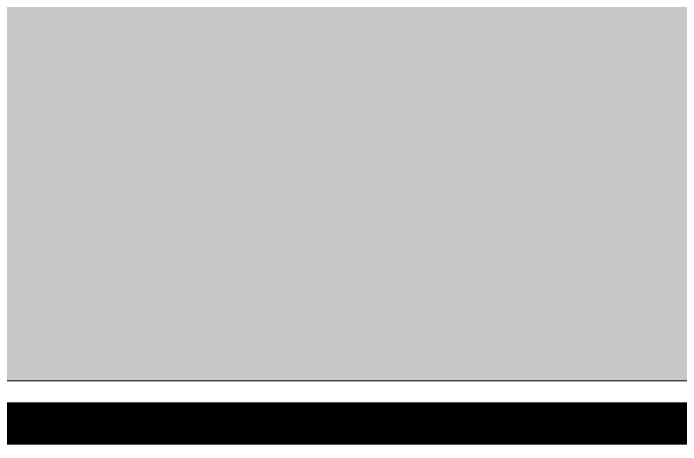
# Model space of a CAD drawing. Header units: millimetres. Extents: x 615730 to 2792744, y 139412 to 597571.
# Drawn here: x 807631 to 808421, y 290069 to 290580 of the extents above; entities that cross this region are included whole.
import ezdxf

# ---------------------------------------------------------------- set-up
doc = ezdxf.new("R2010")
doc.units = ezdxf.units.MM
doc.header["$MEASUREMENT"] = 0
doc.linetypes.add('DASHDOT', pattern=[1, 0.5, -0.25, 0, -0.25])
for name, color, linetype, lineweight in [('5-020', 5, 'Continuous', 15), ('thay', 7, 'Continuous', 15), ('TIM TRUC', 149, 'DASHDOT', 9), ('VLIEU', 250, 'Continuous', 9)]:
    doc.layers.add(name, color=color, linetype=linetype, lineweight=lineweight)

msp = doc.modelspace()

# ---------------------------------------------------------------- hatches: boundary and pattern name
at = {"layer": 'VLIEU', "ltscale": 10}
h = msp.add_hatch(dxfattribs=at)
h.set_pattern_fill('AR-CONC', color=256, scale=50, style=0)
h.set_pattern_definition([(50, (135388.97, 2621.7), (358.63009, -31.37607), [37.5, -412.5]), (355, (135388.97, 2621.7), (-69.37567, 376.09607), [30, -330]), (100.4514, (135418.85, 2619.07), (289.25469, 344.71977), [31.8701, -350.57106]), (46.1842, (135388.97, 2721.7), (533.62052, -82.7595), [56.25, -618.75]), (96.6356, (135433.44, 2714.8), (467.33135, 487.05894), [47.80514, -525.8565]), (351.1842, (135388.97, 2721.7), (467.33097, 487.0593), [45, -495]), (21, (135438.97, 2696.7), (298.45353, -201.30945), [37.5, -412.5]), (326, (135438.97, 2696.7), (121.65767, 362.57502), [30, -330]), (71.4514, (135463.84, 2679.9), (420.11131, 161.26525), [31.8701, -350.57106]), (37.5, (135388.97, 2621.69), (6.079928, 166.446927), [0, -326, 0, -335, 0, -331.25]), (7.5, (135388.97, 2621.69), (131.53477, 197.205856), [0, -191, 0, -318.5, 0, -126.25]), (327.5, (135277.47, 2621.69), (266.911218, -11.277436), [0, -125, 0, -390, 0, -517.5]), (317.5, (135227.47, 2621.69), (291.593085, 50.05249), [0, -162.5, 0, -259, 0, -367.5])])
h.paths.add_polyline_path([(802545.81, 290144.95), (802545.81, 290294.95), (802845.81, 290294.95), (802845.81, 290444.95), (803145.81, 290444.95), (803145.81, 290594.95), (810645.27, 290594.95), (810645.27, 290744.95), (822945.59, 290744.95), (822945.59, 290144.95)])

# ---------------------------------------------------------------- linework, layer by layer
at = {"layer": '5-020', "color": 1}
msp.add_line((799756.72, 290144.95), (823153.66, 290144.95), dxfattribs=at)
at = {"layer": 'thay', "ltscale": 10, "const_width": 50}
msp.add_lwpolyline([(799767.12, 290094.44), (823151.87, 290094.44)], dxfattribs=at)
at = {"layer": 'TIM TRUC', "ltscale": 500}
msp.add_line((798742.14, 290144.95), (824132.99, 290144.95), dxfattribs=at)

doc.saveas('drawing.dxf')
